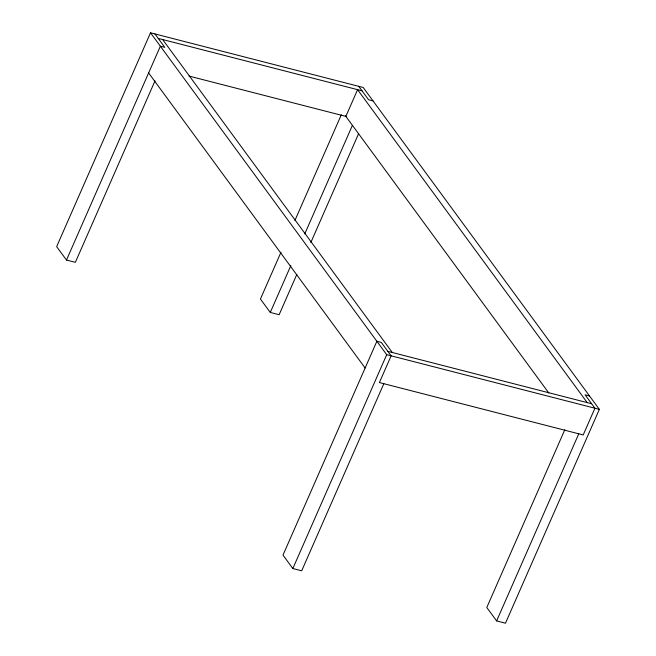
<?xml version="1.0" encoding="UTF-8"?>
<svg xmlns="http://www.w3.org/2000/svg" width="656" height="656" viewBox="0 0 656 656"><rect width="100%" height="100%" fill="white"/><g stroke="black" fill="none" stroke-linecap="round" stroke-linejoin="round"><path stroke-width="0.98" d="M564.808 429.754L486.785 607.513L496.625 620.92L505.481 623.2L599.354 409.36L363.17 87.469L150.519 32.8L56.646 246.64L66.486 260.055L75.35 262.334L155.021 80.836M66.486 260.055L160.359 46.215L164.787 47.355L154.947 33.94M280.973 252.257L260.432 299.038L270.28 312.445L279.136 314.724L296.84 274.397M294.929 220.449L341.341 114.734M345.851 116.399L357.586 89.667L587.21 402.612M270.28 312.445L290.813 265.672M304.778 233.864L352.411 125.337M310.837 242.507L358.594 133.709M383.834 383.694L301.694 570.802L292.83 568.531L386.704 354.683L150.519 32.8M496.625 620.92L578.756 433.813M158.227 38.409L362.014 90.807M373.01 100.885L368.574 99.745L358.734 86.33M189.035 76.08L346.327 116.514M589.514 395.945L585.078 394.805L594.926 408.221L583.192 434.953L379.398 382.555L391.132 355.823L381.292 342.416L376.864 341.276L282.99 555.115L292.83 568.531M387.852 351.354L591.646 403.752M386.704 354.683L599.354 409.36M345.466 115.866L548.818 393.01M162.655 39.549L392.288 352.493M148.625 72.939L365.13 368.008"/></g></svg>
